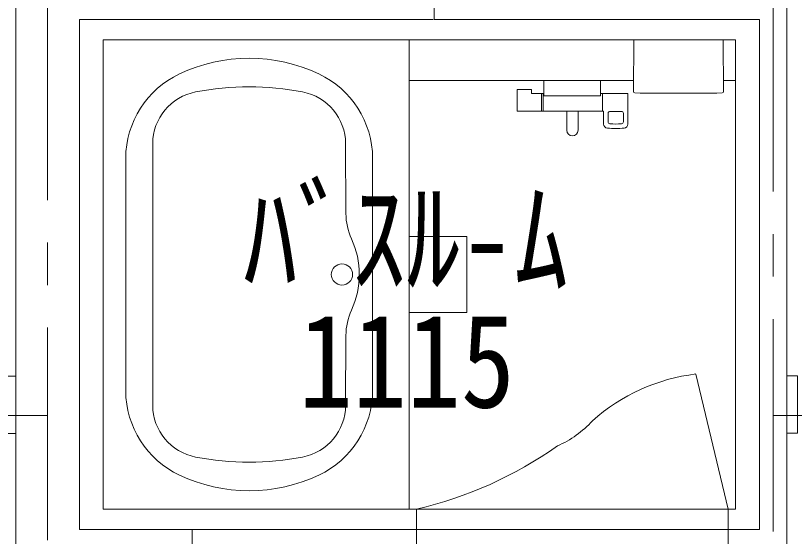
# Model space of a CAD drawing. Units: millimetres at full size; details may follow other scales. Extents: x -443943 to 462275, y -43546 to 79452.
# Drawn here: x -211790 to -209957, y 325 to 1550 of the extents above; entities that cross this region are included whole.
import ezdxf
from ezdxf.enums import TextEntityAlignment as Align

# ---------------------------------------------------------------- set-up
doc = ezdxf.new("R2010")
doc.units = ezdxf.units.MM
doc.header["$LTSCALE"] = 100
doc.linetypes.add('CHAIN1', pattern=[8, 5, -1, 1, -1])
doc.layers.add('4-1_通り芯', color=4, linetype='Continuous', lineweight=9)
doc.styles.add('ＭＳ ゴシック', font='')
doc.styles.get('ＭＳ ゴシック').set_extended_font_data('MS Gothic')

msp = doc.modelspace()

# ---------------------------------------------------------------- linework, layer by layer
at = {"layer": '4-1_通り芯', "color": 3, "lineweight": 20}
for p, q in [((-211789.5, 1691.1), (-211789.5, 191.1)), ((-211639.5, 1541.1), (-210807, 1541.1)), ((-211639.5, 341.1), (-211639.5, 1541.1)), ((-211374.5, 341.1), (-211639.5, 341.1)), ((-211374.5, 341.1), (-211374.5, -423.9))]:
    msp.add_line(p, q, dxfattribs=at)
at = {"layer": '4-1_通り芯', "linetype": 'CHAIN1'}
for p, q in [((-211714.5, 1616.1), (-211714.5, 266.1)), ((-210007, -1263.9), (-210007, 1573.6)), ((-213580, 609.5), (-211714.5, 609.5)), ((-210007, 609.5), (-208180, 609.5))]:
    msp.add_line(p, q, dxfattribs=at)
at = {"layer": '4-1_通り芯'}
for p, q in [((-210863.5, 389.1), (-210863.5, 1493.1)), ((-210335.5, 1371.1), (-210335.3, 1493.1)), ((-210124.3, 1371.1), (-210124.4, 1493.1)), ((-210863.5, 1397.1), (-210335.4, 1397.1)), ((-210547.1, 1361.3), (-210547.1, 1397.1)), ((-210124.3, 1397.1), (-210095.5, 1397.1)), ((-210551.9, 1325.2), (-210551.9, 1366.8)), ((-210548.1, 1366.8), (-210548.1, 1325.3)), ((-210413.2, 1366.8), (-210348.9, 1366.8)), ((-210408.9, 1366.7), (-210408.9, 1325.2)), ((-210348.9, 1366.8), (-210348.9, 1295)), ((-210492.9, 1280.6), (-210492.9, 1325.2)), ((-210466, 1325.2), (-210466, 1280.6)), ((-210395.5, 1320), (-210395.5, 1300.4)), ((-210364.3, 1324.8), (-210390.7, 1324.8)), ((-210359.5, 1300.3), (-210359.5, 1320)), ((-211467.3, 1248.9), (-211467.3, 633.3)), ((-211013.3, 1248.9), (-211012.5, 1084.6)), ((-211530.8, 667.5), (-211530.8, 1214.6)), ((-210949.7, 1214.6), (-210949.7, 667.5)), ((-211013.3, 633.3), (-211012.5, 797.5)), ((-210846.2, 276.1), (-210846.2, 389.1))]:
    msp.add_line(p, q, dxfattribs=at)
at = {"layer": '4-1_通り芯', "color": 7, "lineweight": 15}
msp.add_line((-211374.5, 341.1), (-210039.5, 341.1), dxfattribs=at)
at = {"layer": '4-1_通り芯', "color": 3, "lineweight": 20}
msp.add_lwpolyline([(-210805, 1541.1), (-210805, 8659.7), (-210770, 8669.1)], dxfattribs=at)
at = {"layer": '4-1_通り芯', "color": 7, "lineweight": 15}
for points in [[(-209974.5, 276.1), (-209974.5, 1606.1), (-210805, 1606.1)], [(-210805, 1541.1), (-210039.5, 1541.1), (-210039.5, 341.1)], [(-209974.5, 568), (-209949.5, 568), (-209949.5, 703), (-209974.5, 703)]]:
    msp.add_lwpolyline(points, dxfattribs=at)
at = {"layer": '4-1_通り芯'}
msp.add_lwpolyline([(-211583.5, 389.1), (-210095.5, 389.1), (-210095.5, 1493.1), (-211583.5, 1493.1)], close=True, dxfattribs=at)
for points in [[(-210547.1, 1361.3), (-210413.2, 1361.3), (-210413.2, 1397.1)], [(-210406, 1295), (-210406, 1325.2), (-210609.5, 1325.2), (-210609.5, 1376.2), (-210575.9, 1376.2), (-210575.9, 1366.8), (-210547.1, 1366.8)], [(-210863.5, 851.8), (-210728.1, 851.8), (-210728.1, 1030.3), (-210863.5, 1030.3)], [(-210112.7, 276.1), (-210112.7, 389.1), (-210188.8, 706.9)]]:
    msp.add_lwpolyline(points, dxfattribs=at)
at = {"layer": '4-1_通り芯', "color": 7, "lineweight": 15}
msp.add_lwpolyline([(-211789.5, 702), (-211789.5, 567), (-211814.5, 567), (-211814.5, 702)], close=True, dxfattribs=at)
at = {"layer": '4-1_通り芯'}
msp.add_circle((-211021.9, 941.1), 25, dxfattribs=at)
for centre, radius, start, end in [((-211240.3, 1065.9), 384, 64.6848, 115.3152), ((-211310, 1213.4), 220.8, 115.3152, 179.6734), ((-211170.5, 1213.4), 220.8, 0.3266, 64.6848), ((-211240.3, 720.3), 662.4, 79.0396, 100.9604), ((-211342.5, 1248.1), 124.8, 100.9604, 179.6321), ((-211138.1, 1248.1), 124.8, 0.3679, 79.0396), ((-210332.6, 1371.1), 2.88, 180.2204, 268.9861), ((-210229.9, 7175.8), 5808.5, 268.98609, 271.01391), ((-210127.1, 1371.1), 2.88, 271.0139, 359.7796), ((-210390.7, 1320), 4.8, 90, 180), ((-210364.3, 1320), 4.8, 0, 90), ((-210396.4, 1295), 9.6, 180, 264.7183), ((-210377.4, 1500.5), 216, 264.7183, 275.2596), ((-210390.7, 1300.4), 4.8, 180, 265.9711), ((-210377.2, 1490.9), 195.8, 265.9711, 273.8952), ((-210364.3, 1300.3), 4.8, 273.8952, 0), ((-210358.5, 1295), 9.6, 275.2596, 0), ((-210479.5, 1280.6), 13.4, 180, 0), ((-210868.5, 1085), 144, 180.1716, 204.6189), ((-211182.7, 941.1), 201.6, 335.3811, 24.6189), ((-210868.5, 797.1), 144, 155.3811, 179.8284), ((-210134.5, 262.1), 448.2, 96.9596, 131.6556), ((-211310, 668.7), 220.8, 180.3266, 244.6848), ((-211170.5, 668.7), 220.8, 295.3152, 359.6734), ((-211342.5, 634.1), 124.8, 180.3679, 259.0396), ((-211138.1, 634.1), 124.8, 280.9604, 359.6321), ((-210610.3, 758.1), 240.1, 293.4183, 317.8202), ((-211059.6, 1307.6), 943, 283.0791, 305.2825), ((-211240.3, 1161.9), 662.4, 259.0396, 280.9604), ((-211240.3, 816.3), 384, 244.6848, 295.3152)]:
    msp.add_arc(centre, radius, start, end, dxfattribs=at)

# ---------------------------------------------------------------- texts
at = {"layer": '4-1_通り芯', "color": 7, "style": 'ＭＳ ゴシック', "width": 0.85}
for s, p in [('ﾊﾞｽﾙ-ﾑ', (-211253.5, 851.8)), ('1115', (-211123.5, 562))]:
    msp.add_text(s, height=219.9, dxfattribs=at).set_placement(p, align=Align.BOTTOM_LEFT)

doc.saveas('drawing.dxf')
